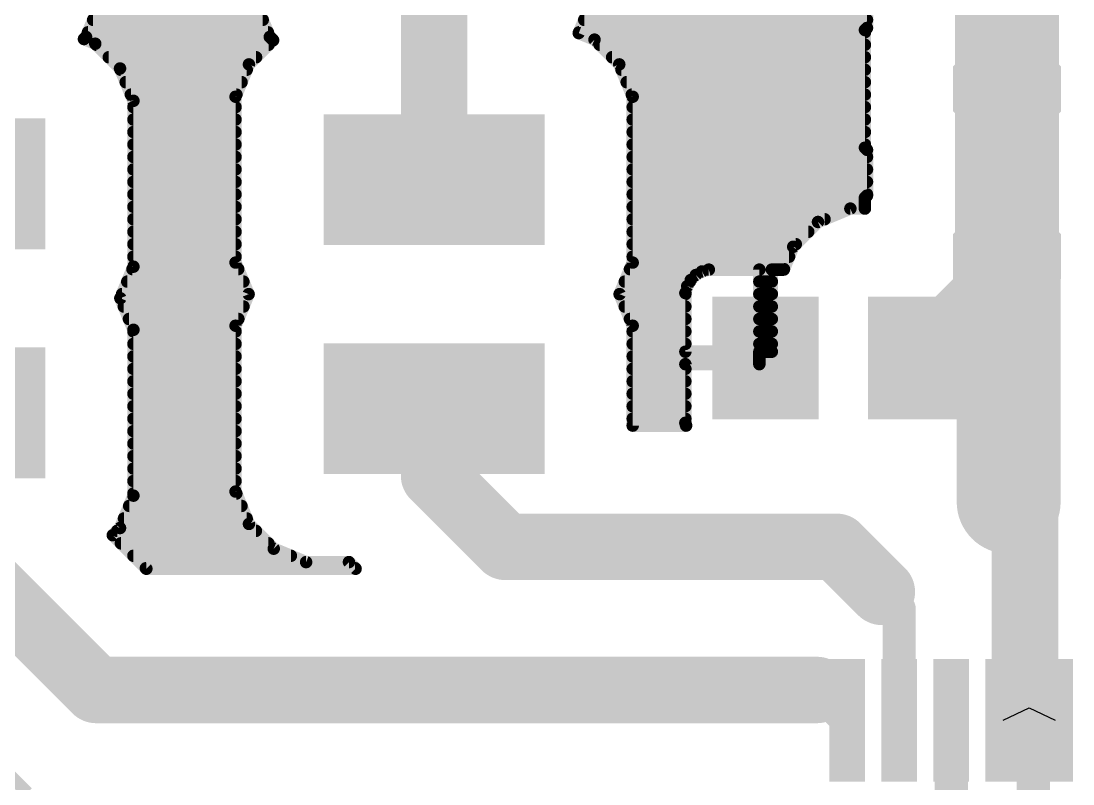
# Model space of a CAD drawing. Extents: x 0 to 75, y 0 to 35.
# Drawn here: x 25.08 to 37.94, y 18.85 to 28.18 of the extents above; entities that cross this region are included whole.
import ezdxf

# ---------------------------------------------------------------- set-up
doc = ezdxf.new("R2010")
doc.units = 0
for name, color, linetype in [('1', 12, 'CONTINUOUS'), ('17', 110, 'CONTINUOUS'), ('19', 53, 'CONTINUOUS')]:
    doc.layers.add(name, color=color, linetype=linetype)

# ---------------------------------------------------------------- blocks, each defined once
blk = doc.blocks.new('RECT')
blk.add_solid([(-0.5, -0.5), (0.5, -0.5), (-0.5, 0.5), (0.5, 0.5)])
blk = doc.blocks.new('OCTAGONP')
at = {"const_width": 0.5}
blk.add_lwpolyline([(-0.25, -0.1036), (-0.25, 0.1036), (-0.1036, 0.25), (0.1036, 0.25), (0.25, 0.1036), (0.25, -0.1036), (0.1036, -0.25), (-0.1036, -0.25), (-0.25, -0.1036), (-0.25, 0.1036)], dxfattribs=at)

msp = doc.modelspace()

# ---------------------------------------------------------------- linework, layer by layer
at = {"layer": '1'}
for points, const_width in [([(30.13, 26.24), (30.13, 30.37)], 0.8128), ([(37.13, 30.13), (37.13, 27.35)], 1.27), ([(31.8969, 28.0322), (32.0414, 28.3809)], 0.1524), ([(25.8776, 27.9854), (25.9933, 28.2648)], 0.1524), ([(28.0067, 28.2648), (28.1224, 27.9854)], 0.1524), ([(35.4188, 28.2648), (35.4188, 28.0947)], 0.1524), ([(25.964, 28.194), (28.036, 28.194)], 0.1524), ([(31.964, 28.194), (35.4188, 28.194)], 0.1524), ([(35.4188, 28.0947), (35.3934, 28.0693)], 0.1524), ([(25.8517, 27.9595), (25.8776, 27.9854)], 0.1524), ([(25.9896, 27.9024), (25.8517, 27.9595)], 0.1524), ([(25.9008, 28.0416), (28.0992, 28.0416)], 0.1524), ([(28.1629, 27.9449), (27.8676, 27.6496)], 0.1524), ([(28.1224, 27.9854), (28.1629, 27.9449)], 0.1524), ([(32.0896, 27.9524), (31.8969, 28.0322)], 0.1524), ([(31.9008, 28.0416), (35.3934, 28.0416)], 0.1524), ([(32.3924, 27.6496), (32.0896, 27.9524)], 0.1524), ([(35.3934, 28.0693), (35.3934, 26.6307)], 0.1524), ([(26.2924, 27.5996), (25.9896, 27.9024)], 0.1524), ([(26.0028, 27.8892), (28.1072, 27.8892)], 0.1524), ([(32.1528, 27.8892), (35.3934, 27.8892)], 0.1524), ([(37.13, 25.3), (37.13, 27.35)], 1.27), ([(26.1552, 27.7368), (27.9548, 27.7368)], 0.1524), ([(32.3052, 27.7368), (35.3934, 27.7368)], 0.1524), ([(26.4562, 27.2041), (26.2924, 27.5996)], 0.1524), ([(26.2987, 27.5844), (27.8406, 27.5844)], 0.1524), ([(27.8676, 27.6496), (27.7038, 27.2541)], 0.1524), ([(32.5562, 27.2541), (32.3924, 27.6496)], 0.1524), ([(32.4194, 27.5844), (35.3934, 27.5844)], 0.1524), ([(26.3618, 27.432), (27.7775, 27.432)], 0.1524), ([(32.4825, 27.432), (35.3934, 27.432)], 0.1524), ([(26.4249, 27.2796), (27.7144, 27.2796)], 0.1524), ([(26.4562, 25.1759), (26.4562, 27.2041)], 0.1524), ([(27.7038, 27.2541), (27.7038, 25.2259)], 0.1524), ([(32.5456, 27.2796), (35.3934, 27.2796)], 0.1524), ([(32.5562, 25.2259), (32.5562, 27.2541)], 0.1524), ([(26.4562, 27.1272), (27.7038, 27.1272)], 0.1524), ([(32.5562, 27.1272), (35.3934, 27.1272)], 0.1524), ([(26.4562, 26.9748), (27.7038, 26.9748)], 0.1524), ([(32.5562, 26.9748), (35.3934, 26.9748)], 0.1524), ([(26.4562, 26.8224), (27.7038, 26.8224)], 0.1524), ([(32.5562, 26.8224), (35.3934, 26.8224)], 0.1524), ([(26.4562, 26.67), (27.7038, 26.67)], 0.1524), ([(32.5562, 26.67), (35.3934, 26.67)], 0.1524), ([(35.3934, 26.6307), (35.4188, 26.6053)], 0.1524), ([(35.4188, 26.6053), (35.4188, 26.0447)], 0.1524), ([(26.4562, 26.5176), (27.7038, 26.5176)], 0.1524), ([(32.5562, 26.5176), (35.4188, 26.5176)], 0.1524), ([(26.4562, 26.3652), (27.7038, 26.3652)], 0.1524), ([(32.5562, 26.3652), (35.4188, 26.3652)], 0.1524), ([(26.4562, 26.2128), (27.7038, 26.2128)], 0.1524), ([(32.5562, 26.2128), (35.4188, 26.2128)], 0.1524), ([(26.4562, 26.0604), (27.7038, 26.0604)], 0.1524), ([(32.5562, 26.0604), (35.4188, 26.0604)], 0.1524), ([(35.4188, 26.0447), (35.3934, 26.0193)], 0.1524), ([(35.3934, 26.0193), (35.3934, 25.8862)], 0.1524), ([(26.4562, 25.908), (27.7038, 25.908)], 0.1524), ([(32.5562, 25.908), (35.3934, 25.908)], 0.1524), ([(35.2159, 25.8862), (34.8204, 25.7224)], 0.1524), ([(35.3934, 25.8862), (35.2159, 25.8862)], 0.1524), ([(26.4562, 25.7556), (27.7038, 25.7556)], 0.1524), ([(32.5562, 25.7556), (34.9006, 25.7556)], 0.1524), ([(34.8204, 25.7224), (34.5176, 25.4196)], 0.1524), ([(37.15, 25.13), (37.15, 22.3)], 1.27), ([(37.13, 25.11), (37.13, 25.3)], 0.8128), ([(26.4562, 25.6032), (27.7038, 25.6032)], 0.1524), ([(32.5562, 25.6032), (34.7012, 25.6032)], 0.1524), ([(26.4562, 25.4508), (27.7038, 25.4508)], 0.1524), ([(32.5562, 25.4508), (34.5488, 25.4508)], 0.1524), ([(34.5176, 25.4196), (34.4019, 25.1402)], 0.1524), ([(36.08, 24.06), (37.13, 25.11)], 0.8128), ([(37.13, 25.11), (37.15, 25.13)], 0.8128), ([(26.4562, 25.2984), (27.7038, 25.2984)], 0.1524), ([(32.5562, 25.2984), (34.4674, 25.2984)], 0.1524), ([(26.2963, 24.79), (26.4562, 25.1759)], 0.1524), ([(26.4438, 25.146), (27.7369, 25.146)], 0.1524), ([(27.7038, 25.2259), (27.8637, 24.84)], 0.1524), ([(32.3963, 24.84), (32.5562, 25.2259)], 0.1524), ([(32.5231, 25.146), (34.4043, 25.146)], 0.1524), ([(33.4025, 25.1177), (33.3272, 25.0742)], 0.1524), ([(33.4865, 25.1402), (33.4025, 25.1177)], 0.1524), ([(34.1038, 25.1402), (33.4865, 25.1402)], 0.1524), ([(34.1038, 24.1362), (34.1038, 25.1402)], 0.1524), ([(34.4019, 25.1402), (34.2562, 25.1402)], 0.1524), ([(34.2562, 25.1402), (34.2562, 24.1362)], 0.1524), ([(26.3807, 24.9936), (27.8, 24.9936)], 0.1524), ([(32.46, 24.9936), (33.2547, 24.9936)], 0.1524), ([(33.2658, 25.0127), (33.2223, 24.9375)], 0.1524), ([(33.3272, 25.0742), (33.2658, 25.0127)], 0.1524), ([(34.1038, 24.9936), (34.2562, 24.9936)], 0.1524), ([(33.2223, 24.9375), (33.1998, 24.8535)], 0.1524), ([(26.4562, 24.4041), (26.2963, 24.79)], 0.1524), ([(26.3175, 24.8412), (27.8632, 24.8412)], 0.1524), ([(27.8637, 24.84), (27.7038, 24.4541)], 0.1524), ([(32.5562, 24.4541), (32.3963, 24.84)], 0.1524), ([(32.3968, 24.8412), (33.1998, 24.8412)], 0.1524), ([(33.1998, 24.8535), (33.1998, 24.1362)], 0.1524), ([(34.1038, 24.8412), (34.2562, 24.8412)], 0.1524), ([(26.3383, 24.6888), (27.801, 24.6888)], 0.1524), ([(32.459, 24.6888), (33.1998, 24.6888)], 0.1524), ([(34.1038, 24.6888), (34.2562, 24.6888)], 0.1524), ([(26.4014, 24.5364), (27.7379, 24.5364)], 0.1524), ([(32.5221, 24.5364), (33.1998, 24.5364)], 0.1524), ([(34.1038, 24.5364), (34.2562, 24.5364)], 0.1524), ([(26.4562, 22.3759), (26.4562, 24.4041)], 0.1524), ([(26.4562, 24.384), (27.7038, 24.384)], 0.1524), ([(27.7038, 24.4541), (27.7038, 22.4259)], 0.1524), ([(32.5562, 23.2326), (32.5562, 24.4541)], 0.1524), ([(32.5562, 24.384), (33.1998, 24.384)], 0.1524), ([(34.1038, 24.384), (34.2562, 24.384)], 0.1524), ([(26.4562, 24.2316), (27.7038, 24.2316)], 0.1524), ([(32.5562, 24.2316), (33.1998, 24.2316)], 0.1524), ([(34.1038, 24.2316), (34.2562, 24.2316)], 0.1524), ([(33.1998, 24.1362), (34.1038, 24.1362)], 0.1524), ([(34.2562, 24.1362), (34.1038, 24.1362)], 0.1524), ([(34.1038, 24.1362), (34.1038, 23.9838)], 0.1524), ([(26.4562, 24.0792), (27.7038, 24.0792)], 0.1524), ([(32.5562, 24.0792), (34.1038, 24.0792)], 0.1524), ([(34.1038, 23.9838), (33.1998, 23.9838)], 0.1524), ([(33.1998, 23.9838), (33.1998, 23.2665)], 0.1524), ([(26.4562, 23.9268), (27.7038, 23.9268)], 0.1524), ([(32.5562, 23.9268), (33.1998, 23.9268)], 0.1524), ([(26.4562, 23.7744), (27.7038, 23.7744)], 0.1524), ([(30.13, 22.62), (30.13, 23.44)], 0.8128), ([(32.5562, 23.7744), (33.1998, 23.7744)], 0.1524), ([(26.4562, 23.622), (27.7038, 23.622)], 0.1524), ([(32.5562, 23.622), (33.1998, 23.622)], 0.1524), ([(26.4562, 23.4696), (27.7038, 23.4696)], 0.1524), ([(32.5562, 23.4696), (33.1998, 23.4696)], 0.1524), ([(26.4562, 23.3172), (27.7038, 23.3172)], 0.1524), ([(32.5562, 23.3172), (33.1998, 23.3172)], 0.1524), ([(33.2089, 23.2326), (32.5562, 23.2326)], 0.1524), ([(33.1998, 23.2665), (33.2089, 23.2326)], 0.1524), ([(26.4562, 23.1648), (27.7038, 23.1648)], 0.1524), ([(26.4562, 23.0124), (27.7038, 23.0124)], 0.1524), ([(31, 21.75), (30.13, 22.62)], 0.8128), ([(26.4562, 22.86), (27.7038, 22.86)], 0.1524), ([(26.4562, 22.7076), (27.7038, 22.7076)], 0.1524), ([(26.4562, 22.5552), (27.7038, 22.5552)], 0.1524), ([(37.15, 22.3), (37.35, 22.1)], 0.8128), ([(27.7038, 22.4259), (27.8676, 22.0304)], 0.1524), ([(37.35, 22.1), (37.35, 19.6)], 0.8128), ([(26, 20), (24.03, 21.97)], 0.8128), ([(26.2924, 21.9804), (26.4562, 22.3759)], 0.1524), ([(26.4562, 22.4028), (27.7134, 22.4028)], 0.1524), ([(26.4042, 22.2504), (27.7765, 22.2504)], 0.1524), ([(26.3411, 22.098), (27.8396, 22.098)], 0.1524), ([(27.8676, 22.0304), (28.1704, 21.7276)], 0.1524), ([(35.05, 21.75), (31, 21.75)], 0.8128), ([(35.6, 21.2), (35.05, 21.75)], 0.8128), ([(26.2043, 21.8924), (26.2924, 21.9804)], 0.1524), ([(26.2576, 21.9456), (27.9524, 21.9456)], 0.1524), ([(26.6141, 21.4826), (26.2043, 21.8924)], 0.1524), ([(26.3035, 21.7932), (28.1048, 21.7932)], 0.1524), ([(28.1704, 21.7276), (28.5659, 21.5638)], 0.1524), ([(26.4559, 21.6408), (28.38, 21.6408)], 0.1524), ([(28.5659, 21.5638), (29.0895, 21.5638)], 0.1524), ([(29.0895, 21.5638), (29.1707, 21.4826)], 0.1524), ([(26.6083, 21.4884), (29.1649, 21.4884)], 0.1524), ([(29.1707, 21.4826), (26.6141, 21.4826)], 0.1524), ([(35.812, 20.988), (35.6, 21.2)], 0.4064), ([(35.812, 19.63), (35.812, 20.988)], 0.4064), ([(23.1902, 20.7131), (25.1602, 18.7431)], 0.1524), ([(34.808, 20), (26, 20)], 0.8128), ([(35.178, 19.63), (34.808, 20)], 0.4064), ([(37.35, 19.6), (37.45, 19.5)], 0.8128), ([(37.25, 19.63), (37.4, 19.78)], 0.4064), ([(36.448, 19.63), (36.448, 18.448)], 0.4064), ([(37.25, 19.63), (37.45, 19.63)], 0.4064), ([(37.45, 19.63), (37.45, 19.5)], 0.4064), ([(37.45, 19.5), (37.45, 17.95)], 0.4064)]:
    msp.add_lwpolyline(points, dxfattribs=dict(at, const_width=const_width))
for points, const_width in [([(25.964, 28.2321, 1), (25.964, 28.1559)], 0.0762), ([(28.036, 28.1559, 1), (28.036, 28.2321)], 0.0762), ([(31.964, 28.2321, 1), (31.964, 28.1559)], 0.0762), ([(35.4457, 28.0678, 1), (35.3919, 28.1217)], 0.0762), ([(35.4188, 28.1559, 1), (35.4188, 28.2321)], 0.0762), ([(25.8662, 27.9947, 1), (25.8371, 27.9243)], 0.0762), ([(25.8247, 27.9864, 1), (25.8786, 27.9326)], 0.0762), ([(25.8424, 28, 1), (25.9128, 27.9708)], 0.0762), ([(25.9045, 27.9584, 1), (25.8506, 28.0123)], 0.0762), ([(25.9008, 28.0797, 1), (25.9008, 28.0035)], 0.0762), ([(28.1494, 28.0123, 1), (28.0955, 27.9584)], 0.0762), ([(28.0872, 27.9708, 1), (28.1576, 28)], 0.0762), ([(28.0992, 28.0035, 1), (28.0992, 28.0797)], 0.0762), ([(28.1899, 27.918, 1), (28.136, 27.9718)], 0.0762), ([(31.8617, 28.0467, 1), (31.9321, 28.0176)], 0.0762), ([(31.9115, 28.0674, 1), (31.8824, 27.997)], 0.0762), ([(31.9008, 28.0797, 1), (31.9008, 28.0035)], 0.0762), ([(32.1166, 27.9793, 1), (32.0627, 27.9254)], 0.0762), ([(32.075, 27.9172, 1), (32.1042, 27.9876)], 0.0762), ([(35.4315, 28.0693, 1), (35.3553, 28.0693)], 0.0762), ([(35.3665, 28.0963, 1), (35.4203, 28.0424)], 0.0762), ([(35.3807, 28.0947, 1), (35.4569, 28.0947)], 0.0762), ([(35.3934, 28.0035, 1), (35.3934, 28.0797)], 0.0762), ([(26.0166, 27.9293, 1), (25.9627, 27.8754)], 0.0762), ([(26.0028, 27.9273, 1), (26.0028, 27.8511)], 0.0762), ([(25.975, 27.8672, 1), (26.0042, 27.9376)], 0.0762), ([(28.1072, 27.8511, 1), (28.1072, 27.9273)], 0.0762), ([(28.136, 27.918, 1), (28.1899, 27.9718)], 0.0762), ([(32.1528, 27.9273, 1), (32.1528, 27.8511)], 0.0762), ([(35.3934, 27.8511, 1), (35.3934, 27.9273)], 0.0762), ([(37.4475, 27.35, 1), (36.8125, 27.35)], 0.635), ([(26.1552, 27.7749, 1), (26.1552, 27.6987)], 0.0762), ([(27.9548, 27.6987, 1), (27.9548, 27.7749)], 0.0762), ([(32.3052, 27.7749, 1), (32.3052, 27.6987)], 0.0762), ([(35.3934, 27.6987, 1), (35.3934, 27.7749)], 0.0762), ([(26.3276, 27.6142, 1), (26.2572, 27.585)], 0.0762), ([(26.2987, 27.6225, 1), (26.2987, 27.5463)], 0.0762), ([(26.2654, 27.5727, 1), (26.3193, 27.6266)], 0.0762), ([(27.8407, 27.6766, 1), (27.8946, 27.6227)], 0.0762), ([(27.9028, 27.635, 1), (27.8324, 27.6642)], 0.0762), ([(27.8406, 27.5463, 1), (27.8406, 27.6225)], 0.0762), ([(32.4276, 27.6642, 1), (32.3572, 27.635)], 0.0762), ([(32.3654, 27.6227, 1), (32.4193, 27.6766)], 0.0762), ([(32.4194, 27.6225, 1), (32.4194, 27.5463)], 0.0762), ([(35.3934, 27.5463, 1), (35.3934, 27.6225)], 0.0762), ([(36.8125, 27.35, 1), (37.4475, 27.35)], 0.635), ([(26.3618, 27.4701, 1), (26.3618, 27.3939)], 0.0762), ([(27.7775, 27.3939, 1), (27.7775, 27.4701)], 0.0762), ([(32.4825, 27.4701, 1), (32.4825, 27.3939)], 0.0762), ([(35.3934, 27.3939, 1), (35.3934, 27.4701)], 0.0762), ([(26.4249, 27.3177, 1), (26.4249, 27.2415)], 0.0762), ([(26.4943, 27.2041, 1), (26.4181, 27.2041)], 0.0762), ([(26.421, 27.1895, 1), (26.4914, 27.2186)], 0.0762), ([(27.7419, 27.2541, 1), (27.6657, 27.2541)], 0.0762), ([(27.6686, 27.2686, 1), (27.739, 27.2395)], 0.0762), ([(27.7144, 27.2415, 1), (27.7144, 27.3177)], 0.0762), ([(32.5456, 27.3177, 1), (32.5456, 27.2415)], 0.0762), ([(32.5943, 27.2541, 1), (32.5181, 27.2541)], 0.0762), ([(32.521, 27.2395, 1), (32.5914, 27.2686)], 0.0762), ([(35.3934, 27.2415, 1), (35.3934, 27.3177)], 0.0762), ([(26.4562, 27.1653, 1), (26.4562, 27.0891)], 0.0762), ([(27.7038, 27.0891, 1), (27.7038, 27.1653)], 0.0762), ([(32.5562, 27.1653, 1), (32.5562, 27.0891)], 0.0762), ([(35.3934, 27.0891, 1), (35.3934, 27.1653)], 0.0762), ([(26.4562, 27.0129, 1), (26.4562, 26.9367)], 0.0762), ([(27.7038, 26.9367, 1), (27.7038, 27.0129)], 0.0762), ([(32.5562, 27.0129, 1), (32.5562, 26.9367)], 0.0762), ([(35.3934, 26.9367, 1), (35.3934, 27.0129)], 0.0762), ([(26.4562, 26.8605, 1), (26.4562, 26.7843)], 0.0762), ([(27.7038, 26.7843, 1), (27.7038, 26.8605)], 0.0762), ([(32.5562, 26.8605, 1), (32.5562, 26.7843)], 0.0762), ([(35.3934, 26.7843, 1), (35.3934, 26.8605)], 0.0762), ([(26.4562, 26.7081, 1), (26.4562, 26.6319)], 0.0762), ([(27.7038, 26.6319, 1), (27.7038, 26.7081)], 0.0762), ([(32.5562, 26.7081, 1), (32.5562, 26.6319)], 0.0762), ([(35.3934, 26.6319, 1), (35.3934, 26.7081)], 0.0762), ([(35.4203, 26.6576, 1), (35.3665, 26.6037)], 0.0762), ([(35.3553, 26.6307, 1), (35.4315, 26.6307)], 0.0762), ([(35.4569, 26.6053, 1), (35.3807, 26.6053)], 0.0762), ([(35.3919, 26.5783, 1), (35.4457, 26.6322)], 0.0762), ([(26.4562, 26.5557, 1), (26.4562, 26.4795)], 0.0762), ([(27.7038, 26.4795, 1), (27.7038, 26.5557)], 0.0762), ([(32.5562, 26.5557, 1), (32.5562, 26.4795)], 0.0762), ([(35.4188, 26.4795, 1), (35.4188, 26.5557)], 0.0762), ([(26.4562, 26.4033, 1), (26.4562, 26.3271)], 0.0762), ([(27.7038, 26.3271, 1), (27.7038, 26.4033)], 0.0762), ([(29.9268, 26.24, 1), (30.3332, 26.24)], 0.4064), ([(32.5562, 26.4033, 1), (32.5562, 26.3271)], 0.0762), ([(35.4188, 26.3271, 1), (35.4188, 26.4033)], 0.0762), ([(26.4562, 26.2509, 1), (26.4562, 26.1747)], 0.0762), ([(27.7038, 26.1747, 1), (27.7038, 26.2509)], 0.0762), ([(32.5562, 26.2509, 1), (32.5562, 26.1747)], 0.0762), ([(35.4188, 26.1747, 1), (35.4188, 26.2509)], 0.0762), ([(26.4562, 26.0985, 1), (26.4562, 26.0223)], 0.0762), ([(27.7038, 26.0223, 1), (27.7038, 26.0985)], 0.0762), ([(32.5562, 26.0985, 1), (32.5562, 26.0223)], 0.0762), ([(35.4315, 26.0193, 1), (35.3553, 26.0193)], 0.0762), ([(35.4457, 26.0178, 1), (35.3919, 26.0717)], 0.0762), ([(35.4188, 26.0223, 1), (35.4188, 26.0985)], 0.0762), ([(26.4562, 25.9461, 1), (26.4562, 25.8699)], 0.0762), ([(27.7038, 25.8699, 1), (27.7038, 25.9461)], 0.0762), ([(32.5562, 25.9461, 1), (32.5562, 25.8699)], 0.0762), ([(35.2159, 25.9243, 1), (35.2159, 25.8481)], 0.0762), ([(35.2305, 25.851, 1), (35.2013, 25.9214)], 0.0762), ([(35.3665, 26.0463, 1), (35.4203, 25.9924)], 0.0762), ([(35.3807, 26.0447, 1), (35.4569, 26.0447)], 0.0762), ([(35.3934, 25.8699, 1), (35.3934, 25.9461)], 0.0762), ([(35.3934, 25.8481, 1), (35.3934, 25.9243)], 0.0762), ([(35.3553, 25.8862, 1), (35.4315, 25.8862)], 0.0762), ([(26.4562, 25.7937, 1), (26.4562, 25.7175)], 0.0762), ([(27.7038, 25.7175, 1), (27.7038, 25.7937)], 0.0762), ([(32.5562, 25.7937, 1), (32.5562, 25.7175)], 0.0762), ([(34.8058, 25.7576, 1), (34.835, 25.6872)], 0.0762), ([(34.8473, 25.6954, 1), (34.7934, 25.7493)], 0.0762), ([(34.9006, 25.7175, 1), (34.9006, 25.7937)], 0.0762), ([(37.4675, 25.13, 1), (36.8325, 25.13)], 0.635), ([(37.3332, 25.3, 1), (36.9268, 25.3)], 0.4064), ([(26.4562, 25.6413, 1), (26.4562, 25.5651)], 0.0762), ([(27.7038, 25.5651, 1), (27.7038, 25.6413)], 0.0762), ([(32.5562, 25.6413, 1), (32.5562, 25.5651)], 0.0762), ([(34.7012, 25.5651, 1), (34.7012, 25.6413)], 0.0762), ([(36.8125, 25.3, 1), (37.4475, 25.3)], 0.635), ([(26.4562, 25.4889, 1), (26.4562, 25.4127)], 0.0762), ([(27.7038, 25.4127, 1), (27.7038, 25.4889)], 0.0762), ([(32.5562, 25.4889, 1), (32.5562, 25.4127)], 0.0762), ([(34.4907, 25.4466, 1), (34.5446, 25.3927)], 0.0762), ([(34.5528, 25.405, 1), (34.4824, 25.4342)], 0.0762), ([(34.5488, 25.4127, 1), (34.5488, 25.4889)], 0.0762), ([(36.9863, 25.2537, 1), (37.2737, 24.9663)], 0.4064), ([(37.2737, 24.9663, 1), (36.9863, 25.2537)], 0.4064), ([(37.2937, 24.9863, 1), (37.0063, 25.2737)], 0.4064), ([(26.4562, 25.3365, 1), (26.4562, 25.2603)], 0.0762), ([(27.7038, 25.2603, 1), (27.7038, 25.3365)], 0.0762), ([(32.5562, 25.3365, 1), (32.5562, 25.2603)], 0.0762), ([(34.4674, 25.2603, 1), (34.4674, 25.3365)], 0.0762), ([(26.4438, 25.1841, 1), (26.4438, 25.1079)], 0.0762), ([(26.4181, 25.1759, 1), (26.4943, 25.1759)], 0.0762), ([(26.4914, 25.1613, 1), (26.421, 25.1905)], 0.0762), ([(27.739, 25.2405, 1), (27.6686, 25.2113)], 0.0762), ([(27.6657, 25.2259, 1), (27.7419, 25.2259)], 0.0762), ([(27.7369, 25.1079, 1), (27.7369, 25.1841)], 0.0762), ([(32.5231, 25.1841, 1), (32.5231, 25.1079)], 0.0762), ([(32.5181, 25.2259, 1), (32.5943, 25.2259)], 0.0762), ([(32.5914, 25.2113, 1), (32.521, 25.2405)], 0.0762), ([(33.3927, 25.1545, 1), (33.4124, 25.0809)], 0.0762), ([(33.4216, 25.0847, 1), (33.3835, 25.1507)], 0.0762), ([(33.4865, 25.1783, 1), (33.4865, 25.1021)], 0.0762), ([(33.4964, 25.1034, 1), (33.4767, 25.177)], 0.0762), ([(34.1419, 25.1402, 1), (34.0657, 25.1402)], 0.0762), ([(34.1038, 25.1021, 1), (34.1038, 25.1783)], 0.0762), ([(34.2562, 25.1783, 1), (34.2562, 25.1021)], 0.0762), ([(34.2943, 25.1402, 1), (34.2181, 25.1402)], 0.0762), ([(34.3667, 25.1548, 1), (34.4371, 25.1256)], 0.0762), ([(34.4019, 25.1021, 1), (34.4019, 25.1783)], 0.0762), ([(34.4043, 25.1079, 1), (34.4043, 25.1841)], 0.0762), ([(36.9268, 25.11, 1), (37.3332, 25.11)], 0.4064), ([(26.3807, 25.0317, 1), (26.3807, 24.9555)], 0.0762), ([(27.8, 24.9555, 1), (27.8, 25.0317)], 0.0762), ([(32.46, 25.0317, 1), (32.46, 24.9555)], 0.0762), ([(33.2388, 25.0397, 1), (33.2927, 24.9858)], 0.0762), ([(33.2988, 24.9937, 1), (33.2328, 25.0318)], 0.0762), ([(33.2547, 24.9555, 1), (33.2547, 25.0317)], 0.0762), ([(33.3082, 25.1072, 1), (33.3463, 25.0412)], 0.0762), ([(33.3542, 25.0473, 1), (33.3003, 25.1012)], 0.0762), ([(34.1038, 25.0317, 1), (34.1038, 24.9555)], 0.0762), ([(34.2562, 24.9555, 1), (34.2562, 25.0317)], 0.0762), ([(33.1893, 24.9565, 1), (33.2553, 24.9184)], 0.0762), ([(33.2591, 24.9276, 1), (33.1855, 24.9473)], 0.0762), ([(26.3315, 24.8046, 1), (26.2611, 24.7754)], 0.0762), ([(26.2611, 24.8046, 1), (26.3315, 24.7754)], 0.0762), ([(26.3175, 24.8793, 1), (26.3175, 24.8031)], 0.0762), ([(27.8989, 24.8254, 1), (27.8285, 24.8546)], 0.0762), ([(27.8285, 24.8254, 1), (27.8989, 24.8546)], 0.0762), ([(27.8632, 24.8031, 1), (27.8632, 24.8793)], 0.0762), ([(32.4315, 24.8546, 1), (32.3611, 24.8254)], 0.0762), ([(32.3611, 24.8546, 1), (32.4315, 24.8254)], 0.0762), ([(32.3968, 24.8793, 1), (32.3968, 24.8031)], 0.0762), ([(33.2379, 24.8535, 1), (33.1617, 24.8535)], 0.0762), ([(33.163, 24.8633, 1), (33.2366, 24.8436)], 0.0762), ([(33.1998, 24.8031, 1), (33.1998, 24.8793)], 0.0762), ([(34.1038, 24.8793, 1), (34.1038, 24.8031)], 0.0762), ([(34.2562, 24.8031, 1), (34.2562, 24.8793)], 0.0762), ([(26.3383, 24.7269, 1), (26.3383, 24.6507)], 0.0762), ([(27.801, 24.6507, 1), (27.801, 24.7269)], 0.0762), ([(32.459, 24.7269, 1), (32.459, 24.6507)], 0.0762), ([(33.1998, 24.6507, 1), (33.1998, 24.7269)], 0.0762), ([(34.1038, 24.7269, 1), (34.1038, 24.6507)], 0.0762), ([(34.2562, 24.6507, 1), (34.2562, 24.7269)], 0.0762), ([(26.4014, 24.5745, 1), (26.4014, 24.4983)], 0.0762), ([(27.7379, 24.4983, 1), (27.7379, 24.5745)], 0.0762), ([(32.5221, 24.5745, 1), (32.5221, 24.4983)], 0.0762), ([(33.1998, 24.4983, 1), (33.1998, 24.5745)], 0.0762), ([(34.1038, 24.5745, 1), (34.1038, 24.4983)], 0.0762), ([(34.2562, 24.4983, 1), (34.2562, 24.5745)], 0.0762), ([(26.4943, 24.4041, 1), (26.4181, 24.4041)], 0.0762), ([(26.4562, 24.4221, 1), (26.4562, 24.3459)], 0.0762), ([(26.421, 24.3895, 1), (26.4914, 24.4186)], 0.0762), ([(27.7419, 24.4541, 1), (27.6657, 24.4541)], 0.0762), ([(27.6686, 24.4686, 1), (27.739, 24.4395)], 0.0762), ([(27.7038, 24.3459, 1), (27.7038, 24.4221)], 0.0762), ([(32.5943, 24.4541, 1), (32.5181, 24.4541)], 0.0762), ([(32.5562, 24.4221, 1), (32.5562, 24.3459)], 0.0762), ([(32.521, 24.4395, 1), (32.5914, 24.4686)], 0.0762), ([(33.1998, 24.3459, 1), (33.1998, 24.4221)], 0.0762), ([(34.1038, 24.4221, 1), (34.1038, 24.3459)], 0.0762), ([(34.2562, 24.3459, 1), (34.2562, 24.4221)], 0.0762), ([(26.4562, 24.2697, 1), (26.4562, 24.1935)], 0.0762), ([(27.7038, 24.1935, 1), (27.7038, 24.2697)], 0.0762), ([(32.5562, 24.2697, 1), (32.5562, 24.1935)], 0.0762), ([(33.1998, 24.1935, 1), (33.1998, 24.2697)], 0.0762), ([(34.1038, 24.2697, 1), (34.1038, 24.1935)], 0.0762), ([(34.2562, 24.1935, 1), (34.2562, 24.2697)], 0.0762), ([(35.9363, 24.2037, 1), (36.2237, 23.9163)], 0.4064), ([(33.1998, 24.1743, 1), (33.1998, 24.0981)], 0.0762), ([(33.1617, 24.1362, 1), (33.2379, 24.1362)], 0.0762), ([(34.1038, 24.1743, 1), (34.1038, 24.0981)], 0.0762), ([(34.1419, 24.1362, 1), (34.0657, 24.1362)], 0.0762), ([(34.0657, 24.1362, 1), (34.1419, 24.1362)], 0.0762), ([(34.1038, 24.0981, 1), (34.1038, 24.1743)], 0.0762), ([(34.2181, 24.1362, 1), (34.2943, 24.1362)], 0.0762), ([(34.2562, 24.0981, 1), (34.2562, 24.1743)], 0.0762), ([(26.4562, 24.1173, 1), (26.4562, 24.0411)], 0.0762), ([(27.7038, 24.0411, 1), (27.7038, 24.1173)], 0.0762), ([(32.5562, 24.1173, 1), (32.5562, 24.0411)], 0.0762), ([(33.1998, 24.0219, 1), (33.1998, 23.9457)], 0.0762), ([(33.2379, 23.9838, 1), (33.1617, 23.9838)], 0.0762), ([(34.1038, 24.0411, 1), (34.1038, 24.1173)], 0.0762), ([(34.1038, 23.9457, 1), (34.1038, 24.0219)], 0.0762), ([(26.4562, 23.9649, 1), (26.4562, 23.8887)], 0.0762), ([(27.7038, 23.8887, 1), (27.7038, 23.9649)], 0.0762), ([(32.5562, 23.9649, 1), (32.5562, 23.8887)], 0.0762), ([(33.1998, 23.8887, 1), (33.1998, 23.9649)], 0.0762), ([(34.0657, 23.9838, 1), (34.1419, 23.9838)], 0.0762), ([(26.4562, 23.8125, 1), (26.4562, 23.7363)], 0.0762), ([(27.7038, 23.7363, 1), (27.7038, 23.8125)], 0.0762), ([(30.3332, 23.44, 1), (29.9268, 23.44)], 0.4064), ([(32.5562, 23.8125, 1), (32.5562, 23.7363)], 0.0762), ([(33.1998, 23.7363, 1), (33.1998, 23.8125)], 0.0762), ([(26.4562, 23.6601, 1), (26.4562, 23.5839)], 0.0762), ([(27.7038, 23.5839, 1), (27.7038, 23.6601)], 0.0762), ([(32.5562, 23.6601, 1), (32.5562, 23.5839)], 0.0762), ([(33.1998, 23.5839, 1), (33.1998, 23.6601)], 0.0762), ([(26.4562, 23.5077, 1), (26.4562, 23.4315)], 0.0762), ([(27.7038, 23.4315, 1), (27.7038, 23.5077)], 0.0762), ([(32.5562, 23.5077, 1), (32.5562, 23.4315)], 0.0762), ([(33.1998, 23.4315, 1), (33.1998, 23.5077)], 0.0762), ([(26.4562, 23.3553, 1), (26.4562, 23.2791)], 0.0762), ([(27.7038, 23.2791, 1), (27.7038, 23.3553)], 0.0762), ([(32.5562, 23.3553, 1), (32.5562, 23.2791)], 0.0762), ([(33.1998, 23.2791, 1), (33.1998, 23.3553)], 0.0762), ([(32.5562, 23.2707, 1), (32.5562, 23.1945)], 0.0762), ([(32.5181, 23.2326, 1), (32.5943, 23.2326)], 0.0762), ([(33.2366, 23.2764, 1), (33.163, 23.2567)], 0.0762), ([(33.1617, 23.2665, 1), (33.2379, 23.2665)], 0.0762), ([(33.1721, 23.2227, 1), (33.2457, 23.2425)], 0.0762), ([(33.2089, 23.1945, 1), (33.2089, 23.2707)], 0.0762), ([(26.4562, 23.2029, 1), (26.4562, 23.1267)], 0.0762), ([(27.7038, 23.1267, 1), (27.7038, 23.2029)], 0.0762), ([(26.4562, 23.0505, 1), (26.4562, 22.9743)], 0.0762), ([(27.7038, 22.9743, 1), (27.7038, 23.0505)], 0.0762), ([(30.2737, 22.7637, 1), (29.9863, 22.4763)], 0.4064), ([(26.4562, 22.8981, 1), (26.4562, 22.8219)], 0.0762), ([(27.7038, 22.8219, 1), (27.7038, 22.8981)], 0.0762), ([(26.4562, 22.7457, 1), (26.4562, 22.6695)], 0.0762), ([(27.7038, 22.6695, 1), (27.7038, 22.7457)], 0.0762), ([(29.9268, 22.62, 1), (30.3332, 22.62)], 0.4064), ([(26.4562, 22.5933, 1), (26.4562, 22.5171)], 0.0762), ([(27.7038, 22.5171, 1), (27.7038, 22.5933)], 0.0762), ([(37.2937, 22.4437, 1), (37.0063, 22.1563)], 0.4064), ([(27.739, 22.4405, 1), (27.6686, 22.4113)], 0.0762), ([(36.8325, 22.3, 1), (37.4675, 22.3)], 0.635), ([(37.5532, 22.1, 1), (37.1468, 22.1)], 0.4064), ([(26.4562, 22.4409, 1), (26.4562, 22.3647)], 0.0762), ([(26.4181, 22.3759, 1), (26.4943, 22.3759)], 0.0762), ([(26.4914, 22.3613, 1), (26.421, 22.3905)], 0.0762), ([(27.6657, 22.4259, 1), (27.7419, 22.4259)], 0.0762), ([(27.7134, 22.3647, 1), (27.7134, 22.4409)], 0.0762), ([(37.2063, 21.9563, 1), (37.4937, 22.2437)], 0.4064), ([(26.4042, 22.2885, 1), (26.4042, 22.2123)], 0.0762), ([(27.7765, 22.2123, 1), (27.7765, 22.2885)], 0.0762), ([(26.3411, 22.1361, 1), (26.3411, 22.0599)], 0.0762), ([(27.8946, 22.0573, 1), (27.8407, 22.0034)], 0.0762), ([(27.8396, 22.0599, 1), (27.8396, 22.1361)], 0.0762), ([(31, 21.9532, 1), (31, 21.5468)], 0.4064), ([(35.1937, 21.8937, 1), (34.9063, 21.6063)], 0.4064), ([(35.05, 21.5468, 1), (35.05, 21.9532)], 0.4064), ([(26.2576, 21.9837, 1), (26.2576, 21.9075)], 0.0762), ([(26.2572, 21.995, 1), (26.3276, 21.9658)], 0.0762), ([(26.3193, 21.9534, 1), (26.2654, 22.0073)], 0.0762), ([(27.8324, 22.0158, 1), (27.9028, 22.045)], 0.0762), ([(27.9524, 21.9075, 1), (27.9524, 21.9837)], 0.0762), ([(30.8563, 21.6063, 1), (31.1437, 21.8937)], 0.4064), ([(26.2313, 21.9193, 1), (26.1774, 21.8654)], 0.0762), ([(26.1774, 21.9193, 1), (26.2313, 21.8654)], 0.0762), ([(26.3035, 21.8313, 1), (26.3035, 21.7551)], 0.0762), ([(28.1048, 21.7551, 1), (28.1048, 21.8313)], 0.0762), ([(28.185, 21.7628, 1), (28.1558, 21.6924)], 0.0762), ([(28.1434, 21.7007, 1), (28.1973, 21.7546)], 0.0762), ([(26.4559, 21.6789, 1), (26.4559, 21.6027)], 0.0762), ([(28.38, 21.6027, 1), (28.38, 21.6789)], 0.0762), ([(28.5659, 21.6019, 1), (28.5659, 21.5257)], 0.0762), ([(28.5513, 21.5286, 1), (28.5805, 21.599)], 0.0762), ([(29.1164, 21.5907, 1), (29.0625, 21.5369)], 0.0762), ([(29.0895, 21.5257, 1), (29.0895, 21.6019)], 0.0762), ([(26.6083, 21.5265, 1), (26.6083, 21.4503)], 0.0762), ([(26.6141, 21.5207, 1), (26.6141, 21.4445)], 0.0762), ([(26.5872, 21.4557, 1), (26.6411, 21.5095)], 0.0762), ([(29.1437, 21.4557, 1), (29.1976, 21.5095)], 0.0762), ([(29.1649, 21.4503, 1), (29.1649, 21.5265)], 0.0762), ([(29.1707, 21.4445, 1), (29.1707, 21.5207)], 0.0762), ([(35.4563, 21.0563, 1), (35.7437, 21.3437)], 0.4064), ([(35.6718, 21.2718, 1), (35.5282, 21.1282)], 0.2032), ([(35.9136, 20.988, 1), (35.7104, 20.988)], 0.2032), ([(35.7402, 20.9162, 1), (35.8838, 21.0598)], 0.2032), ([(26, 20.2032, 1), (26, 19.7968)], 0.4064), ([(25.8563, 19.8563, 1), (26.1437, 20.1437)], 0.4064), ([(34.808, 19.7968, 1), (34.808, 20.2032)], 0.4064), ([(34.8798, 20.0718, 1), (34.7362, 19.9282)], 0.2032), ([(37.4937, 19.7437, 1), (37.2063, 19.4563)], 0.4064), ([(37.4718, 19.7082, 1), (37.3282, 19.8518)], 0.2032), ([(35.1062, 19.5582, 1), (35.2498, 19.7018)], 0.2032), ([(36.5496, 19.63, 1), (36.3464, 19.63)], 0.2032), ([(37.1468, 19.6, 1), (37.5532, 19.6)], 0.4064), ([(37.25, 19.7316, 1), (37.25, 19.5284)], 0.2032), ([(37.1782, 19.7018, 1), (37.3218, 19.5582)], 0.2032), ([(37.3063, 19.3563, 1), (37.5937, 19.6437)], 0.4064), ([(37.5516, 19.63, 1), (37.3484, 19.63)], 0.2032), ([(37.45, 19.5284, 1), (37.45, 19.7316)], 0.2032), ([(35.7104, 19.63, 1), (35.9136, 19.63)], 0.2032), ([(37.5516, 19.5, 1), (37.3484, 19.5)], 0.2032), ([(37.3484, 19.5, 1), (37.5516, 19.5)], 0.2032)]:
    msp.add_lwpolyline(points, format="xyb", dxfattribs=dict(at, const_width=const_width))
at = {"layer": '19'}
for p, q in [((37.082, 19.63), (37.4, 19.78)), ((37.4, 19.78), (37.718, 19.63))]:
    msp.add_line(p, q, dxfattribs=at)

# ---------------------------------------------------------------- block references
at = {"layer": '1'}
for p, xscale, yscale, rotation in [((30.13, 26.24), 1.6, 2.7, 90), ((24.03, 26.19), 1.6, 2.7, 90), ((34.18, 24.06), 1.3, 1.5, 180), ((36.08, 24.06), 1.3, 1.5, 180), ((24.03, 23.39), 1.6, 2.7, 90), ((30.13, 23.44), 1.6, 2.7, 90), ((35.178, 19.63), 1.5, 0.435, 90), ((35.812, 19.63), 1.5, 0.435, 90), ((36.448, 19.63), 1.5, 0.435, 90), ((37.082, 19.63), 1.5, 0.435, 90), ((37.718, 19.63), 1.5, 0.435, 90)]:
    msp.add_blockref('RECT', p, dxfattribs=dict(at, xscale=xscale, yscale=yscale, rotation=rotation))
at = {"layer": '17', "xscale": 1.3208, "yscale": 1.3208}
for p in [(37.13, 27.35), (37.13, 25.3)]:
    msp.add_blockref('OCTAGONP', p, dxfattribs=at)

doc.saveas('drawing.dxf')
